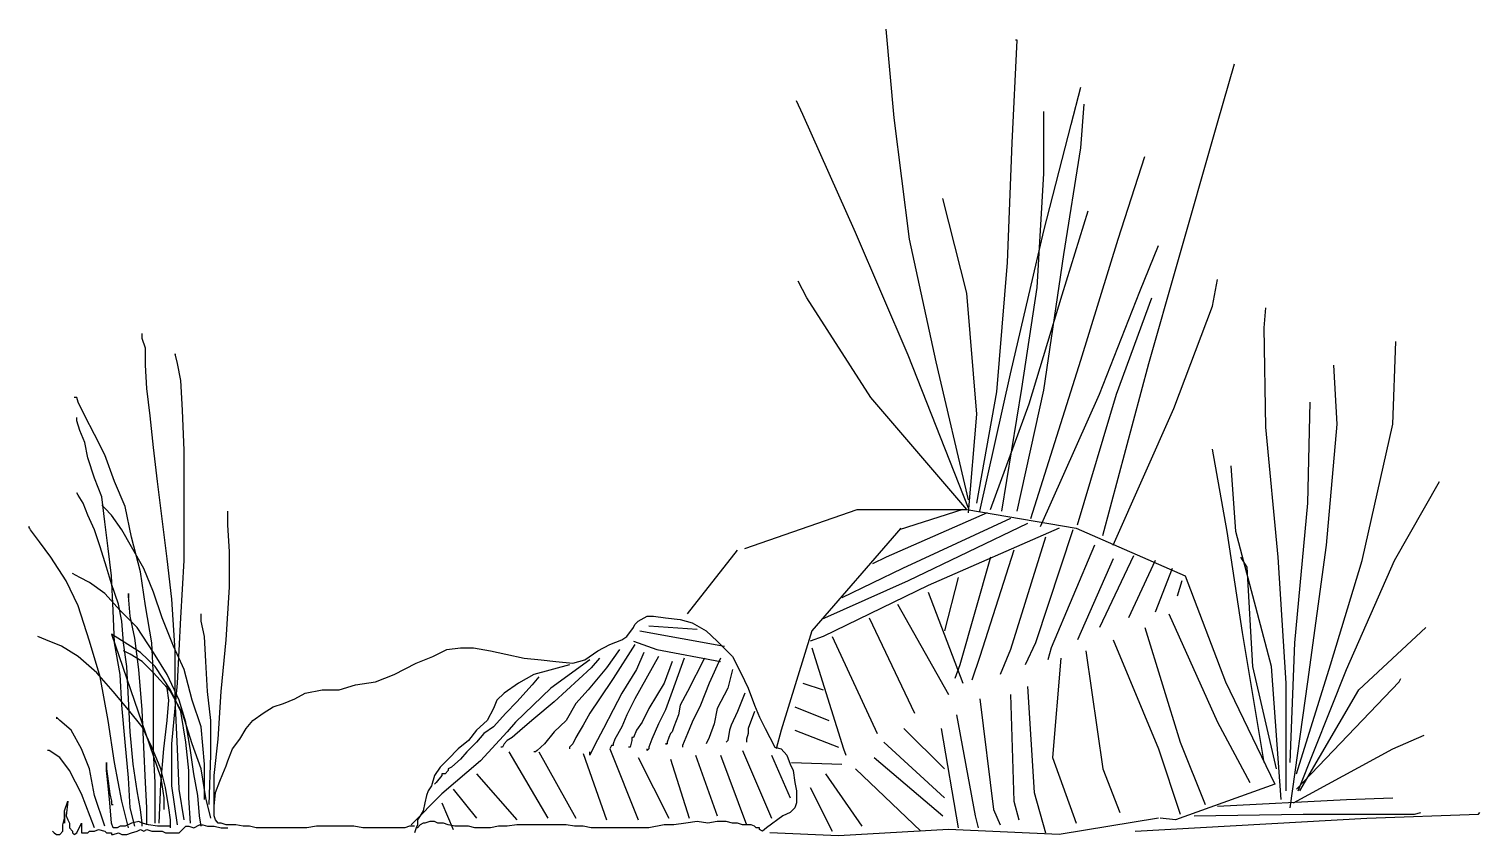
# Model space of a CAD drawing. Extents: x 9.2 to 11.5, y 6.52 to 7.8.
import ezdxf

# ---------------------------------------------------------------- set-up
doc = ezdxf.new("R2010")
doc.units = 0
doc.header["$LTSCALE"] = 0.5
doc.layers.get('0').update_dxf_attribs({"linetype": 'CONTINUOUS'})

msp = doc.modelspace()

# ---------------------------------------------------------------- linework, layer by layer
at = {"color": 0}
for points in [[(10.6865, 7.0516), (10.6353, 7.2705), (10.593, 7.4651), (10.5687, 7.6572), (10.5559, 7.798)], [(10.6993, 7.0465), (10.7313, 7.2231), (10.7479, 7.428), (10.7556, 7.6175), (10.7633, 7.7801), (10.7607, 7.7801)], [(10.899, 6.9953), (10.972, 7.2679), (11.0168, 7.4254), (11.0808, 7.6495), (11.1077, 7.7429)], [(10.7044, 7.0337), (10.753, 7.2513), (10.8055, 7.4779), (10.8491, 7.6469), (10.8644, 7.7058)], [(10.6865, 7.0388), (10.5905, 7.2808), (10.5072, 7.4754), (10.424, 7.6623), (10.4138, 7.684)], [(10.739, 7.0337), (10.771, 7.2283), (10.7953, 7.3883), (10.8055, 7.5688), (10.8055, 7.6674)], [(10.7633, 7.0337), (10.8055, 7.2257), (10.8375, 7.4408), (10.8644, 7.6098), (10.8696, 7.6789)], [(10.7851, 7.0221), (10.8644, 7.2731), (10.9233, 7.4651), (10.9656, 7.5957)], [(10.6865, 7.0311), (10.6993, 7.1873), (10.6839, 7.3793), (10.6455, 7.5291)], [(10.721, 7.0362), (10.7825, 7.2039), (10.835, 7.3768), (10.876, 7.5099)], [(10.8004, 7.0093), (10.8939, 7.2193), (10.9579, 7.3819), (10.9873, 7.4549)], [(10.6839, 7.0362), (10.5316, 7.2142), (10.4304, 7.3717), (10.4163, 7.3985)], [(10.9156, 6.9799), (11.0117, 7.1963), (11.0731, 7.3588), (11.0808, 7.4011)], [(10.8593, 7.0119), (10.9208, 7.2193), (10.9771, 7.3717)], [(11.1896, 6.5907), (11.1896, 6.761), (11.1768, 6.9607), (11.1576, 7.1668), (11.155, 7.3243), (11.1576, 7.3563)], [(9.4433, 6.5446), (9.4357, 6.5932), (9.4331, 6.6573), (9.4293, 6.7366), (9.4293, 6.8122), (9.4241, 6.8941), (9.4165, 6.9581), (9.4011, 7.081), (9.3947, 7.1348), (9.3896, 7.1847), (9.3845, 7.2283), (9.3819, 7.2654), (9.3819, 7.2923), (9.3768, 7.3076), (9.3768, 7.3153)], [(11.2063, 6.6176), (11.26, 6.7904), (11.31, 6.9556), (11.3586, 7.1719), (11.3637, 7.3025)], [(9.4331, 6.5369), (9.4241, 6.5984), (9.4241, 6.6649), (9.4331, 6.761), (9.4382, 6.8647), (9.4433, 6.9556), (9.4433, 7.1297), (9.4408, 7.1937), (9.4382, 7.2411), (9.4331, 7.2679), (9.4293, 7.2833), (9.4293, 7.2808)], [(11.196, 6.5638), (11.2242, 6.7635), (11.2536, 6.9799), (11.2703, 7.1719), (11.2652, 7.2654)], [(9.3973, 6.5395), (9.3973, 6.6035), (9.3947, 6.6521), (9.3947, 6.7712), (9.3921, 6.825), (9.3819, 6.8839), (9.3742, 6.9376), (9.3601, 6.9927), (9.3499, 7.0413), (9.3332, 7.081), (9.3179, 7.1233), (9.3012, 7.1553), (9.2859, 7.1847), (9.2756, 7.2065), (9.2731, 7.2142), (9.2692, 7.2142)], [(11.196, 6.6355), (11.2037, 6.825), (11.2242, 7.0465), (11.228, 7.2065)], [(9.3653, 6.5344), (9.3576, 6.5638), (9.355, 6.6112), (9.3499, 6.6675), (9.3448, 6.7264), (9.3422, 6.775), (9.3332, 6.825), (9.3307, 6.8762), (9.3281, 6.9312), (9.323, 6.9748), (9.3179, 7.017), (9.3128, 7.0567), (9.3012, 7.0861), (9.291, 7.1182), (9.2859, 7.1425), (9.2782, 7.1617), (9.2731, 7.177), (9.2731, 7.1822)], [(11.155, 6.6355), (11.1205, 6.8416), (11.0962, 7.0017), (11.0731, 7.1322)], [(11.1819, 6.5766), (11.1666, 6.7878), (11.1102, 7.0017), (11.1026, 7.1054)], [(9.3768, 6.5344), (9.3768, 6.5395), (9.3742, 6.5612), (9.3691, 6.5907), (9.3627, 6.6329), (9.3576, 6.6841), (9.355, 6.7366), (9.3525, 6.7878), (9.3473, 6.825), (9.3448, 6.8595), (9.3396, 6.8864), (9.3281, 6.9184), (9.3204, 6.9453), (9.3102, 6.9773), (9.3012, 7.0042), (9.291, 7.0273), (9.2833, 7.0465), (9.2756, 7.0593), (9.2731, 7.0631)], [(11.2088, 6.5907), (11.2856, 6.7827), (11.3612, 6.9556), (11.4329, 7.081)], [(9.4754, 6.5766), (9.4754, 6.6329), (9.4702, 6.6918), (9.4562, 6.7341), (9.4433, 6.7827), (9.4267, 6.8199), (9.4088, 6.8647), (9.3947, 6.9056), (9.3793, 6.9428), (9.3601, 6.9773), (9.3448, 7.0042), (9.3281, 7.0273), (9.3179, 7.0388), (9.3128, 7.0439)], [(10.3318, 6.9748), (10.5098, 7.0362), (10.6839, 7.0362), (10.8567, 7.0068), (11.0296, 6.9312), (11.0936, 6.7635), (11.1717, 6.6009), (11.0142, 6.5446), (10.9899, 6.5472)], [(10.6775, 7.0362), (10.5764, 7.0042)], [(9.4907, 6.5561), (9.4907, 6.615), (9.4971, 6.6726), (9.5022, 6.7482), (9.5099, 6.8301), (9.515, 6.9133), (9.515, 6.9696), (9.5125, 7.0119), (9.5125, 7.0337)], [(10.7799, 7.0145), (10.5905, 6.9236), (10.4535, 6.8621)], [(10.753, 7.0221), (10.5815, 6.9428), (10.4855, 6.8967)], [(10.7159, 7.0311), (10.5559, 6.9607), (10.5341, 6.9504)], [(9.355, 6.5318), (9.3448, 6.574), (9.3332, 6.6355), (9.323, 6.7021), (9.3102, 6.7712), (9.2936, 6.8275), (9.2756, 6.8839), (9.2564, 6.9236), (9.2321, 6.9607), (9.2142, 6.985), (9.2001, 7.0042), (9.1975, 7.0093), (9.1975, 7.0068)], [(10.5789, 7.0068), (10.4381, 6.8442), (10.3895, 6.6867), (10.3818, 6.6573)], [(10.8299, 7.0068), (10.6225, 6.9159), (10.456, 6.8352), (10.4355, 6.8275)], [(10.8081, 6.9927), (10.753, 6.8147), (10.7364, 6.775)], [(10.8516, 7.0042), (10.7927, 6.825), (10.7761, 6.7904)], [(10.2409, 6.8711), (10.3203, 6.9722)], [(10.7582, 6.9722), (10.7044, 6.8032), (10.6916, 6.7661)], [(10.8862, 6.9799), (10.8171, 6.8173), (10.8119, 6.7981)], [(10.721, 6.9607), (10.6724, 6.7904), (10.6647, 6.7686)], [(10.9156, 6.9581), (10.8593, 6.8301)], [(10.9476, 6.9632), (10.8939, 6.8493)], [(10.9822, 6.9556), (10.94, 6.8647)], [(11.1743, 6.6253), (11.1371, 6.7878), (11.1282, 6.9453), (11.1179, 6.9607)], [(9.4702, 6.5344), (9.4677, 6.551), (9.4651, 6.583), (9.4587, 6.6176), (9.4536, 6.6547), (9.4459, 6.6995), (9.4357, 6.7341), (9.4165, 6.775), (9.3947, 6.8096), (9.3691, 6.8493), (9.3422, 6.8762), (9.3179, 6.9031), (9.2936, 6.921), (9.2782, 6.9287), (9.2667, 6.9351)], [(10.6698, 6.9287), (10.6481, 6.8442)], [(11.0091, 6.9428), (10.9822, 6.8736)], [(11.0245, 6.9236), (11.0168, 6.8992)], [(9.3845, 6.5369), (9.3845, 6.5638), (9.3819, 6.6035), (9.3793, 6.6598), (9.3768, 6.7187), (9.3717, 6.7827), (9.3653, 6.8327), (9.3576, 6.8672), (9.355, 6.8992), (9.355, 6.9031), (9.355, 6.8967)], [(10.6225, 6.9056), (10.6775, 6.761)], [(10.5738, 6.8864), (10.6545, 6.743)], [(9.483, 6.5689), (9.4856, 6.647), (9.4856, 6.7021), (9.4805, 6.7482), (9.4779, 6.7955), (9.4754, 6.8352), (9.4702, 6.8595), (9.4702, 6.8711)], [(9.8082, 6.5344), (9.8005, 6.5344), (9.7929, 6.5318), (9.7263, 6.5318), (9.7122, 6.5344), (9.6533, 6.5344), (9.6379, 6.5318), (9.5573, 6.5318), (9.547, 6.5344), (9.5368, 6.5344), (9.5253, 6.5369), (9.5099, 6.5369), (9.5022, 6.5395), (9.4971, 6.5395), (9.4933, 6.5446), (9.4907, 6.551), (9.4907, 6.5664), (9.4933, 6.5881), (9.4997, 6.606), (9.5048, 6.6176), (9.5099, 6.6304), (9.5125, 6.6381), (9.5202, 6.6573), (9.5317, 6.6726), (9.5419, 6.6893), (9.5522, 6.7021), (9.5688, 6.7136), (9.5842, 6.7238), (9.6008, 6.729), (9.6187, 6.7366), (9.6354, 6.7456), (9.6623, 6.7507), (9.6892, 6.7507), (9.7148, 6.7584), (9.7468, 6.7635), (9.7762, 6.775), (9.8108, 6.793), (9.8377, 6.8032), (9.8594, 6.8147), (9.8812, 6.8173), (9.9017, 6.8173), (9.9286, 6.8122), (9.9529, 6.807), (9.9823, 6.8006), (10.0092, 6.7981), (10.0323, 6.7955), (10.0592, 6.793), (10.0784, 6.7981), (10.0988, 6.8122), (10.118, 6.8224), (10.1372, 6.8301), (10.1449, 6.8352), (10.1552, 6.8493), (10.1577, 6.8544), (10.1629, 6.8595), (10.1769, 6.8672), (10.1872, 6.8672), (10.2064, 6.8647), (10.2294, 6.8621), (10.2486, 6.857), (10.2704, 6.8442), (10.2883, 6.8275), (10.3126, 6.8032), (10.3254, 6.7776), (10.337, 6.7533), (10.3472, 6.7264), (10.3549, 6.7072), (10.3639, 6.6893), (10.3715, 6.6752), (10.3792, 6.6598), (10.3895, 6.6573), (10.3984, 6.647), (10.4035, 6.6329), (10.4087, 6.6227), (10.4112, 6.6035), (10.4138, 6.5907), (10.4138, 6.5715), (10.4112, 6.5638), (10.4035, 6.5561), (10.392, 6.551), (10.3664, 6.5318), (10.36, 6.5267), (10.3549, 6.5292), (10.3549, 6.5318), (10.3498, 6.5318), (10.3472, 6.5344), (10.3421, 6.5369), (10.328, 6.5369), (10.3203, 6.5395), (10.3126, 6.5395), (10.3024, 6.542), (10.2883, 6.542), (10.273, 6.5395), (10.2563, 6.542), (10.2384, 6.5395), (10.2192, 6.5369), (10.2038, 6.5369), (10.1795, 6.5318), (10.0886, 6.5318), (10.0758, 6.5344), (10.0617, 6.5344), (10.0489, 6.5369), (9.9708, 6.5369), (9.9555, 6.5344), (9.9414, 6.5344), (9.9286, 6.5318), (9.9042, 6.5318), (9.894, 6.5344), (9.8722, 6.5344), (9.862, 6.5369), (9.8543, 6.5395), (9.8453, 6.5395), (9.8402, 6.542), (9.8325, 6.542), (9.8249, 6.5395), (9.8223, 6.5395), (9.8172, 6.5369), (9.8133, 6.5318), (9.8108, 6.5318)], [(10.529, 6.8647), (10.6007, 6.7136)], [(11.004, 6.8711), (11.0808, 6.6995), (11.132, 6.6035)], [(9.4216, 6.5344), (9.4216, 6.5446), (9.419, 6.5638), (9.4139, 6.5958), (9.4062, 6.6253), (9.3921, 6.6598), (9.3768, 6.6918), (9.355, 6.7187), (9.3307, 6.7482), (9.3051, 6.7776), (9.2756, 6.8032), (9.2488, 6.8199), (9.2244, 6.8301), (9.2116, 6.8352)], [(9.4536, 6.5395), (9.451, 6.5792), (9.451, 6.6227), (9.4459, 6.6675), (9.4382, 6.7162), (9.4216, 6.7507), (9.3973, 6.7878), (9.3742, 6.8096), (9.3281, 6.8391), (9.4062, 6.6112), (9.4113, 6.5792), (9.4113, 6.5612)], [(10.1654, 6.8442), (10.2998, 6.8199)], [(10.1795, 6.8519), (10.2563, 6.8467)], [(10.4701, 6.8352), (10.5418, 6.6816)], [(10.9156, 6.8301), (10.9873, 6.6573), (11.0219, 6.5536)], [(10.9656, 6.8493), (11.0219, 6.6675), (11.0616, 6.5689)], [(11.2114, 6.5907), (11.3048, 6.7507), (11.4111, 6.8493)], [(9.4856, 6.5472), (9.4779, 6.5792), (9.4702, 6.6253), (9.4562, 6.6649), (9.4408, 6.7136), (9.4216, 6.7482), (9.3947, 6.7776), (9.3768, 6.7955), (9.3576, 6.807), (9.3473, 6.8122)], [(10.1334, 6.8147), (10.1129, 6.7853), (10.0835, 6.7507), (10.0643, 6.729), (10.0489, 6.7021), (10.0297, 6.6841), (10.0143, 6.6649), (10.0028, 6.6547), (10.0003, 6.6521), (9.9977, 6.6521)], [(10.1577, 6.8224), (10.1232, 6.7686), (10.1014, 6.7366), (10.086, 6.7136), (10.0758, 6.6944), (10.0694, 6.6841), (10.0643, 6.6752), (10.0592, 6.6649), (10.054, 6.6598), (10.054, 6.6573)], [(10.1718, 6.8096), (10.1603, 6.7827), (10.1372, 6.7456), (10.1232, 6.7187), (10.1078, 6.6893), (10.0937, 6.6624), (10.086, 6.647), (10.086, 6.6521)], [(10.1552, 6.8275), (10.1923, 6.8147)], [(10.1923, 6.8147), (10.2934, 6.7955)], [(10.4381, 6.8173), (10.488, 6.6573), (10.4919, 6.647)], [(10.8721, 6.8122), (10.899, 6.6253), (10.9259, 6.5561)], [(10.086, 6.7981), (10.0246, 6.7533), (9.9683, 6.6995), (9.9555, 6.6841), (9.9132, 6.6381), (9.8517, 6.5856), (9.8031, 6.5369)], [(10.054, 6.7904), (9.9977, 6.775), (9.9734, 6.761), (9.9503, 6.7456), (9.9388, 6.7341), (9.9337, 6.7213), (9.9234, 6.7021), (9.9068, 6.6867), (9.894, 6.6701), (9.8774, 6.6573), (9.862, 6.6406), (9.8492, 6.6278), (9.8402, 6.615), (9.8351, 6.5984), (9.83, 6.5907), (9.8274, 6.583), (9.8249, 6.5715), (9.8223, 6.5587), (9.8172, 6.551), (9.8133, 6.5446), (9.8133, 6.5369), (9.8108, 6.5318), (9.8082, 6.5241)], [(10.1014, 6.8006), (10.0886, 6.7853), (10.0297, 6.7315), (9.9977, 6.7046), (9.9798, 6.6893), (9.9631, 6.6752), (9.9555, 6.6701), (9.9503, 6.6649), (9.9478, 6.6598), (9.9452, 6.6598)], [(10.1949, 6.8032), (10.1577, 6.7366), (10.1449, 6.711), (10.1372, 6.6918), (10.1257, 6.6726), (10.1232, 6.6649), (10.1232, 6.6624), (10.1206, 6.6624), (10.118, 6.6573)], [(10.2166, 6.7955), (10.2038, 6.761), (10.1795, 6.7213), (10.1693, 6.6995), (10.1603, 6.6867), (10.1552, 6.6752), (10.1526, 6.6752), (10.1526, 6.6701), (10.15, 6.6598), (10.1475, 6.6598)], [(10.2358, 6.8006), (10.2166, 6.7482), (10.2064, 6.7187), (10.1949, 6.6969), (10.1846, 6.6726), (10.1795, 6.6598), (10.1795, 6.6573), (10.1769, 6.6547), (10.1769, 6.6573)], [(10.2678, 6.8006), (10.2409, 6.7482), (10.2294, 6.7264), (10.2269, 6.711), (10.2192, 6.6918), (10.2166, 6.6841), (10.2141, 6.6816), (10.2115, 6.6752), (10.2089, 6.6675), (10.2089, 6.6649), (10.2064, 6.6649), (10.2089, 6.6649)], [(10.2934, 6.8006), (10.2755, 6.761), (10.2614, 6.7264), (10.2486, 6.6995), (10.2409, 6.6816), (10.2333, 6.6624), (10.2333, 6.6598)], [(10.8324, 6.8006), (10.8196, 6.6432), (10.8567, 6.5395)], [(10.0054, 6.7712), (9.9951, 6.7584), (9.9708, 6.7315), (9.9529, 6.7136), (9.9337, 6.6918), (9.9183, 6.6816), (9.9068, 6.6675), (9.8914, 6.6521), (9.8812, 6.6406), (9.8722, 6.6329), (9.8671, 6.6278), (9.862, 6.6253), (9.862, 6.6227), (9.8569, 6.6176), (9.8517, 6.6176), (9.8517, 6.615), (9.8428, 6.6035), (9.8402, 6.6009)], [(10.3126, 6.7827), (10.305, 6.7533), (10.2883, 6.7213), (10.2832, 6.6969), (10.2755, 6.6752), (10.2704, 6.6649)], [(10.424, 6.761), (10.456, 6.7507)], [(11.2063, 6.5932), (11.3689, 6.7635), (11.3714, 6.7686)], [(9.4037, 6.5395), (9.4062, 6.6009), (9.4113, 6.6573), (9.4165, 6.7021), (9.419, 6.7341), (9.4165, 6.7533), (9.4165, 6.7584)], [(10.3318, 6.7456), (10.3203, 6.7162), (10.3101, 6.6944), (10.3075, 6.6867), (10.305, 6.6701), (10.3024, 6.6675)], [(10.753, 6.743), (10.7582, 6.574), (10.7659, 6.5446)], [(10.7799, 6.7558), (10.7902, 6.5881), (10.8081, 6.5241)], [(10.3472, 6.7162), (10.337, 6.6893), (10.337, 6.6816), (10.3344, 6.6726), (10.3344, 6.6675)], [(10.4112, 6.7238), (10.465, 6.7021)], [(10.7044, 6.7366), (10.7262, 6.5612), (10.7364, 6.5369)], [(9.3179, 6.5344), (9.3012, 6.583), (9.2936, 6.6253), (9.2808, 6.6573), (9.2641, 6.6867), (9.2462, 6.7021), (9.2411, 6.7072), (9.2411, 6.7046)], [(10.6673, 6.711), (10.6967, 6.551), (10.7018, 6.5318)], [(10.4112, 6.6867), (10.4804, 6.6598)], [(10.5841, 6.6893), (10.6481, 6.6253)], [(10.6429, 6.6893), (10.6698, 6.5318)], [(11.2011, 6.5715), (11.3586, 6.6573), (11.4085, 6.679)], [(9.3012, 6.5318), (9.2808, 6.5856), (9.2616, 6.6227), (9.2462, 6.6432), (9.2295, 6.6547), (9.227, 6.6547)], [(9.958, 6.6521), (10.0195, 6.5472)], [(10.0054, 6.6521), (10.0643, 6.5472)], [(10.0758, 6.6496), (10.1129, 6.5446)], [(10.118, 6.6573), (10.1629, 6.5446)], [(10.2537, 6.647), (10.2883, 6.551)], [(10.2934, 6.647), (10.3344, 6.5369)], [(10.328, 6.6547), (10.3741, 6.5472)], [(10.3741, 6.647), (10.4035, 6.5792)], [(10.552, 6.6675), (10.6481, 6.5792)], [(9.4216, 6.5318), (9.4216, 6.5344), (9.4011, 6.5344), (9.387, 6.5369), (9.3768, 6.5395), (9.3717, 6.542), (9.3601, 6.5395), (9.3499, 6.5344), (9.3422, 6.5344), (9.3371, 6.5318), (9.3307, 6.5318), (9.3281, 6.5395), (9.3256, 6.5715), (9.323, 6.5984), (9.3204, 6.6227), (9.3204, 6.6355), (9.3204, 6.6253), (9.323, 6.606), (9.3256, 6.5856), (9.3281, 6.574), (9.3281, 6.5689), (9.3307, 6.5689)], [(10.1629, 6.6432), (10.2115, 6.5472)], [(10.2141, 6.6406), (10.2435, 6.5472)], [(10.4061, 6.6355), (10.4855, 6.6329)], [(10.5072, 6.6253), (10.6109, 6.5267)], [(10.5367, 6.6432), (10.6455, 6.551)], [(9.9068, 6.6176), (9.9708, 6.5446)], [(10.4599, 6.6176), (10.5175, 6.5344)], [(9.8697, 6.5932), (9.9068, 6.5472)], [(10.4355, 6.5958), (10.4701, 6.5267)], [(11.0808, 6.5664), (11.2856, 6.5766), (11.3586, 6.5792)], [(9.2347, 6.5267), (9.2372, 6.5241), (9.2411, 6.5215), (9.2462, 6.5215), (9.2513, 6.5267), (9.2513, 6.5369), (9.2539, 6.5472), (9.2539, 6.5561), (9.2539, 6.5395), (9.2539, 6.5587), (9.259, 6.574), (9.2564, 6.551), (9.259, 6.5446), (9.2616, 6.5395), (9.2616, 6.5318), (9.2667, 6.5267), (9.2667, 6.5241), (9.2692, 6.5215), (9.2731, 6.5241), (9.2808, 6.5395), (9.2808, 6.5241), (9.291, 6.5241), (9.2936, 6.5267), (9.3012, 6.5267), (9.3076, 6.5292), (9.3179, 6.5267), (9.3204, 6.5241), (9.3281, 6.5241), (9.3281, 6.5215), (9.3307, 6.5215), (9.3396, 6.5241), (9.3448, 6.5215), (9.3525, 6.5215), (9.3601, 6.5241), (9.3691, 6.5267), (9.3742, 6.5292), (9.3793, 6.5267), (9.3845, 6.5292), (9.3921, 6.5267), (9.4088, 6.5267), (9.4139, 6.5241), (9.4357, 6.5241), (9.4459, 6.5344), (9.451, 6.5344), (9.4587, 6.5318), (9.4677, 6.5369), (9.4728, 6.5369), (9.4805, 6.5344), (9.4907, 6.5344), (9.5022, 6.5318), (9.5125, 6.5318)], [(9.8517, 6.5715), (9.8697, 6.5292)], [(10.9502, 6.5267), (11.3176, 6.5472), (11.4943, 6.5536), (11.4969, 6.5561)], [(11.0437, 6.551), (11.2165, 6.5536), (11.3932, 6.5536), (11.4034, 6.5561)], [(10.9873, 6.5472), (10.8299, 6.5215), (10.6545, 6.5292), (10.4804, 6.519), (10.3715, 6.5241)]]:
    msp.add_lwpolyline(points, dxfattribs=at)

doc.saveas('drawing.dxf')
